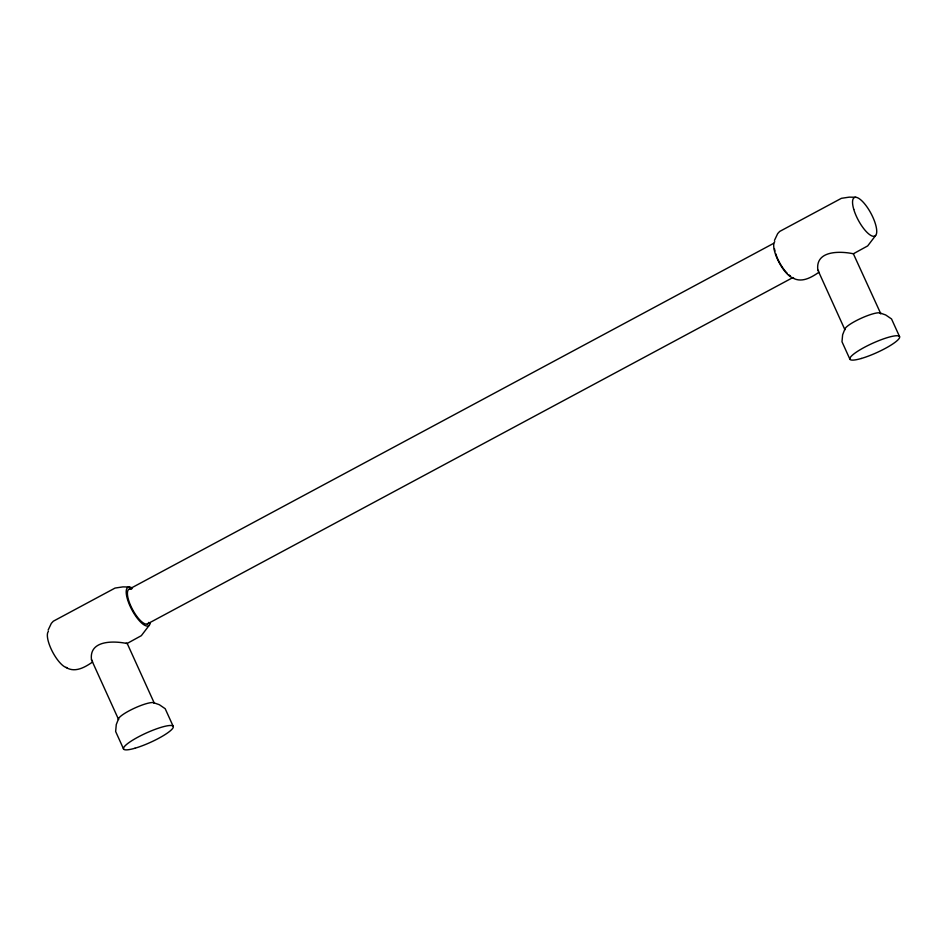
<?xml version="1.0" encoding="UTF-8"?>
<svg xmlns="http://www.w3.org/2000/svg" width="947" height="947" viewBox="0 0 947 947"><rect width="100%" height="100%" fill="white"/><g stroke="black" fill="none" stroke-linecap="round" stroke-linejoin="round"><path stroke-width="1.42" d="M48.119 630.134L51.327 623.375L53.34 621.196L115.072 588.063L122.885 586.891L129.431 587.01M774.468 240.396L777.676 233.625L779.677 231.447L841.421 198.314L849.234 197.142L855.78 197.272M118.493 718.939L116.28 724.538L115.641 731.51L123.607 749.077M844.842 329.189L842.629 334.788L841.99 341.76L849.956 359.327M149.271 625.257L141.34 635.662L127.028 643.522C113.664 640.728 88.9 640.089 91.492 659.775L118.588 719.531A19.638 3.681 -24.4 0 1 134.415 708.202A19.638 3.681 -24.4 0 1 154.278 703.112L127.17 643.368L126.164 643.072M875.62 235.507L867.689 245.912L853.365 253.772C840.013 250.979 815.249 250.339 817.841 270.025L844.937 329.781A19.638 3.681 -24.4 0 1 862.172 317.813A19.638 3.681 -24.4 0 1 880.722 313.954M853.365 253.772L880.627 313.374M129.254 589.117L773.557 243.391M147.33 623.966L792.935 277.542M92.64 661.977C84.887 667.315 75.062 673.092 65.935 667.41M818.977 272.227C811.236 277.566 801.411 283.342 792.284 277.672M880.083 312.983L885.705 314.972L891.541 318.961L899.52 336.54M153.734 702.733L159.356 704.722L165.192 708.711L173.171 726.29M92.238 660.639L91.492 659.775M818.587 270.889L817.841 270.025M148.774 622.392A19.638 6.475 61.8 0 1 132.201 608.862A19.638 6.475 61.8 0 1 131.586 589.247M790.485 276.003A19.638 6.475 61.8 0 1 788.922 274.879M787.277 273.375A19.638 6.475 61.8 0 1 778.185 259.904M777.759 258.981A19.638 6.475 61.8 0 1 775.664 253.571M774.954 251.05A19.638 6.475 61.8 0 1 774.492 248.741M793.61 277.968A20.739 6.83 61.8 0 1 778.765 261.869A20.739 6.83 61.8 0 1 774.764 241.639M67.261 667.718A20.739 6.83 61.8 0 1 52.416 651.619A20.739 6.83 61.8 0 1 48.415 631.389M150.313 622.617A21.828 7.197 61.8 0 1 131.515 609.11A21.828 7.197 61.8 0 1 132.426 588.123M134.983 748.225A27.285 5.114 -24.4 0 0 173.301 727.107A27.285 5.114 -24.4 0 0 136.889 737.713A27.285 5.114 -24.4 0 0 134.983 748.225M853.756 209.346A21.828 7.197 61.8 0 0 874.685 236.146A21.828 7.197 61.8 0 0 865.487 204.883A21.828 7.197 61.8 0 0 853.756 209.346M861.32 358.475A27.285 5.114 -24.4 0 0 899.65 337.357A27.285 5.114 -24.4 0 0 863.238 347.963A27.285 5.114 -24.4 0 0 861.32 358.475"/></g></svg>
